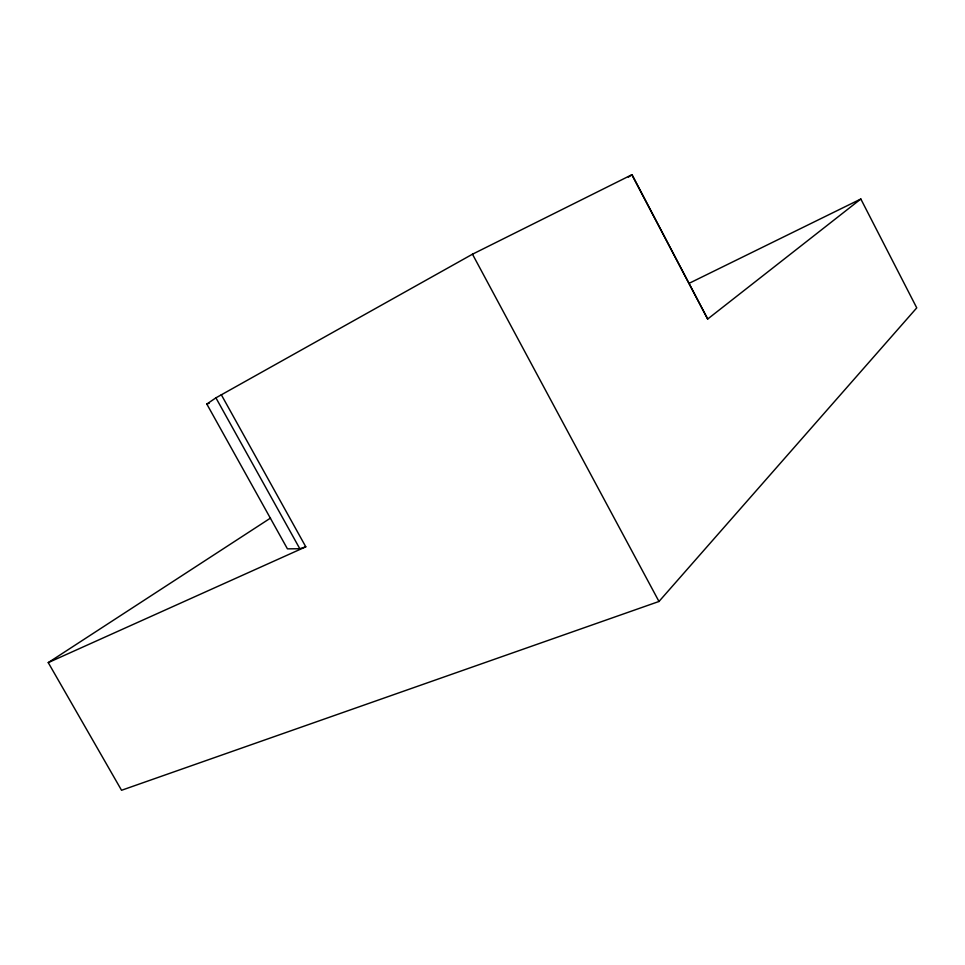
<?xml version="1.0" encoding="UTF-8"?>
<svg xmlns="http://www.w3.org/2000/svg" width="965" height="965" viewBox="0 0 965 965"><rect width="100%" height="100%" fill="white"/><g stroke="black" fill="none" stroke-linecap="round" stroke-linejoin="round"><path stroke-width="1.45" d="M270.526 518.072L48.25 662.617L121.542 790.275L658.986 601.472L916.75 307.871L860.828 199.007L688.95 283.396M221.275 394.685L305.796 546.817L299.813 548.735L287.437 548.856L206.812 404.046L215.919 397.845L472.476 254.205L631.822 174.749L707.683 319.029L860.828 199.007M628.372 177.114L632.075 174.725L707.683 319.029M48.25 662.617L305.796 546.817M206.812 404.046L209.224 403.249M215.919 397.845L299.813 548.735M472.476 254.205L658.986 601.472"/></g></svg>
